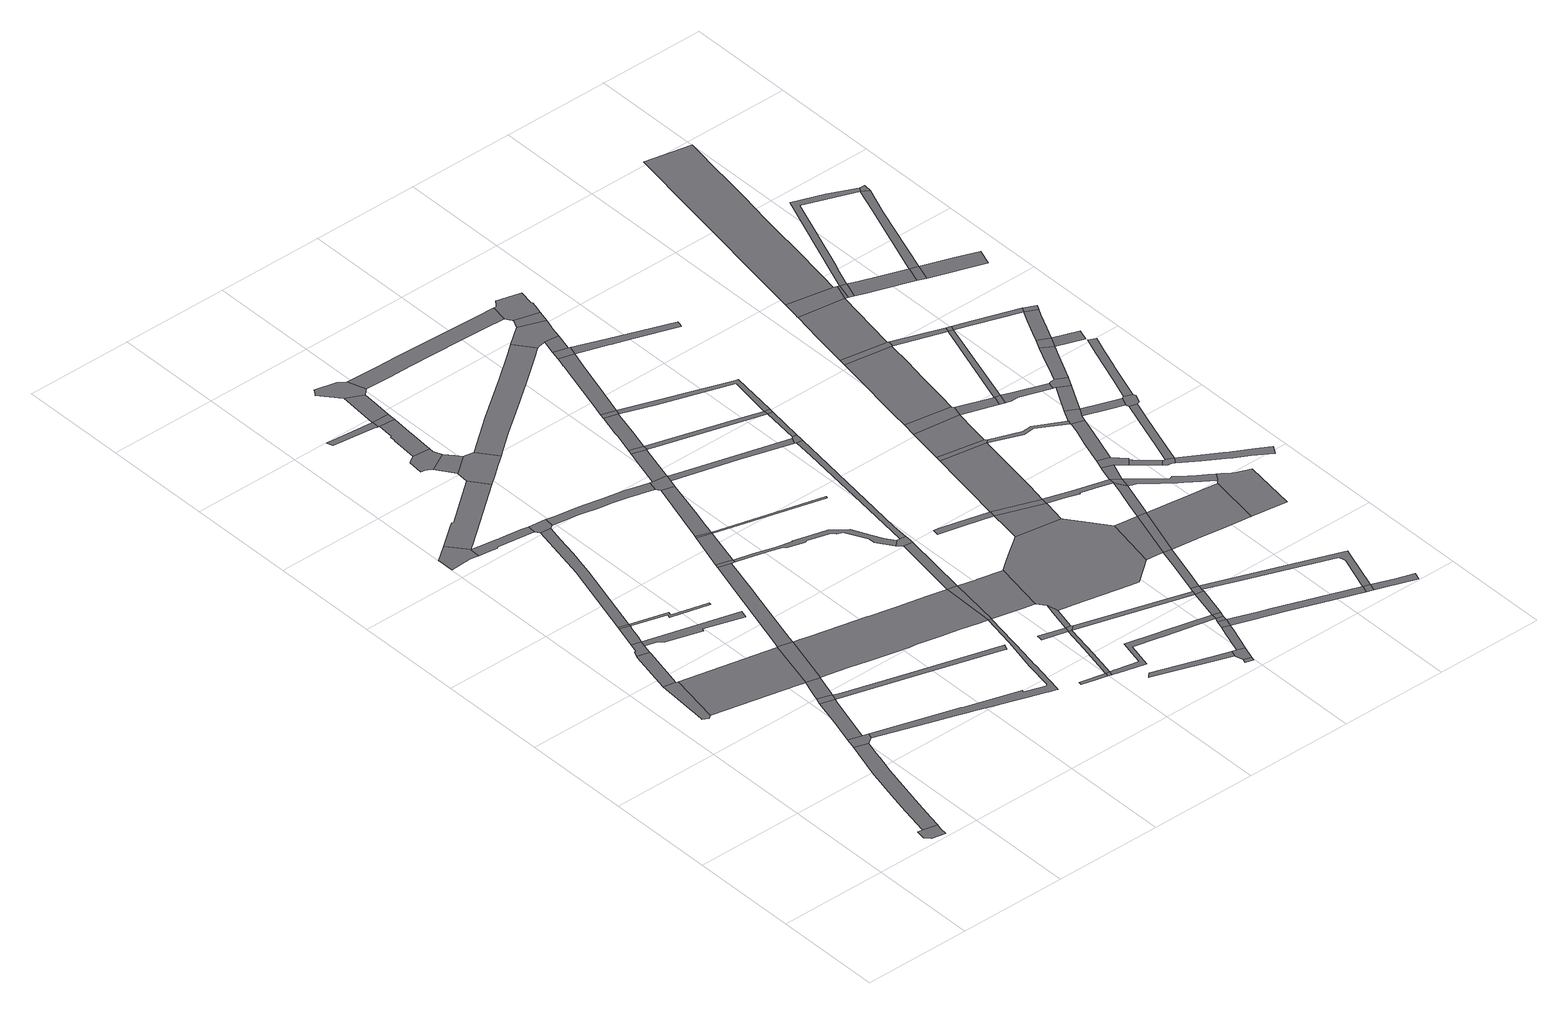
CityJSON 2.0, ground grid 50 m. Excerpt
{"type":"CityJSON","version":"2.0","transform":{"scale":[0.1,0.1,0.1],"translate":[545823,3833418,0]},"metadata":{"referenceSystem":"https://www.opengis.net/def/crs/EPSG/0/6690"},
"CityObjects":{
"road1":{"type":"Road","geometry":[{"type":"MultiSurface","lod":"1","boundaries":[[[0,1,2,3,4,5,6]]]}]},
"road2":{"type":"Road","attributes":{"RoadStructureAttribute.sectionType":"1"},"geometry":[{"type":"MultiSurface","lod":"1","boundaries":[[[7,8,9,10,11,12,13,14,15,6,5,16,17,18,19,20,21,22]]]}]},
"road3":{"type":"Road","geometry":[{"type":"MultiSurface","lod":"1","boundaries":[[[23,24,25,26,27,28,29,30]]]}]},
"road4":{"type":"Road","attributes":{"RoadStructureAttribute.sectionType":"1"},"geometry":[{"type":"MultiSurface","lod":"1","boundaries":[[[31,32,23,30,33,34]]]}]},
"road5":{"type":"Road","geometry":[{"type":"MultiSurface","lod":"1","boundaries":[[[35,36,7,22,37,38,39,40,41,42]]]}]},
"road6":{"type":"Road","geometry":[{"type":"MultiSurface","lod":"1","boundaries":[[[43,44,45,31,34,46,47]]]}]},
"road7":{"type":"Road","attributes":{"RoadStructureAttribute.sectionType":"1"},"geometry":[{"type":"MultiSurface","lod":"1","boundaries":[[[48,49,50,35,42,51,52]]]}]},
"road8":{"type":"Road","attributes":{"RoadStructureAttribute.sectionType":"1"},"geometry":[{"type":"MultiSurface","lod":"1","boundaries":[[[29,28,53,54,55,56]]]}]},
"road9":{"type":"Road","attributes":{"RoadStructureAttribute.sectionType":"1"},"geometry":[{"type":"MultiSurface","lod":"1","boundaries":[[[57,43,47,58,59,60,61]]]}]},
"road10":{"type":"Road","geometry":[{"type":"MultiSurface","lod":"1","boundaries":[[[62,57,61,63]]]}]},
"road11":{"type":"Road","geometry":[{"type":"MultiSurface","lod":"1","boundaries":[[[64,48,52,65]]]}]},
"road12":{"type":"Road","geometry":[{"type":"MultiSurface","lod":"1","boundaries":[[[66,67,68,69,70,71,72,73,74,75,76]]]}]},
"road13":{"type":"Road","attributes":{"RoadStructureAttribute.sectionType":"1"},"geometry":[{"type":"MultiSurface","lod":"1","boundaries":[[[55,77,78,64,65,79,80]]]}]},
"road14":{"type":"Road","attributes":{"RoadStructureAttribute.sectionType":"1"},"geometry":[{"type":"MultiSurface","lod":"1","boundaries":[[[81,82,83,84,85,86,47,46]]]}]},
"road15":{"type":"Road","attributes":{"RoadStructureAttribute.sectionType":"1"},"geometry":[{"type":"MultiSurface","lod":"1","boundaries":[[[87,88,89,90,91,92,63,61]]]}]},
"road16":{"type":"Road","geometry":[{"type":"MultiSurface","lod":"1","boundaries":[[[93,56,55,80,94,95]]]}]},
"road17":{"type":"Road","attributes":{"RoadStructureAttribute.sectionType":"1"},"geometry":[{"type":"MultiSurface","lod":"1","boundaries":[[[96,97,98,99,62,63,100,101,102,103,104,105,106,107]]]}]},
"road18":{"type":"Road","attributes":{"RoadStructureAttribute.sectionType":"1"},"geometry":[{"type":"MultiSurface","lod":"1","boundaries":[[[108,109,110,111,112,113,114,115,75,74,116,117,118,119,120,121,122,123,124]]]}]},
"road19":{"type":"Road","attributes":{"RoadStructureAttribute.sectionType":"1"},"geometry":[{"type":"MultiSurface","lod":"1","boundaries":[[[125,126,127,128,66,76,129,130,131,132,133]]]}]},
"road20":{"type":"Road","attributes":{"RoadStructureAttribute.sectionType":"1"},"geometry":[{"type":"MultiSurface","lod":"1","boundaries":[[[134,135,136,137,138,139,140,141,142,143,144,145,146,147,148,40,39,149,150,151,152,153,154,155,156,157,158,159,160,161,162,163,164,165,166,167,168,169,170]]]}]},
"road21":{"type":"Road","geometry":[{"type":"MultiSurface","lod":"1","boundaries":[[[171,124,123,96,107,172,173]]]}]},
"road22":{"type":"Road","attributes":{"RoadStructureAttribute.sectionType":"1"},"geometry":[{"type":"MultiSurface","lod":"1","boundaries":[[[174,175,176,177,178,179,180,65,52]]]}]},
"road23":{"type":"Road","attributes":{"RoadStructureAttribute.sectionType":"1"},"geometry":[{"type":"MultiSurface","lod":"1","boundaries":[[[181,182,183,93,95,184,185,186,187,188]]]}]},
"road24":{"type":"Road","geometry":[{"type":"MultiSurface","lod":"1","boundaries":[[[189,190,191,192,193,194,195,196]]]}]},
"road25":{"type":"Road","geometry":[{"type":"MultiSurface","lod":"1","boundaries":[[[197,198,199,200,201,202,203,204,205,206]]]}]},
"road26":{"type":"Road","attributes":{"RoadStructureAttribute.sectionType":"1"},"geometry":[{"type":"MultiSurface","lod":"1","boundaries":[[[207,208,209,210,211,212,213,214,215,216,217,218,219,220,221,95,94,222,223,224,225,226,227,228,229,230,134,231]]]}]},
"road27":{"type":"Road","attributes":{"RoadStructureAttribute.sectionType":"1"},"geometry":[{"type":"MultiSurface","lod":"1","boundaries":[[[232,204,203,233,234]]]}]},
"road28":{"type":"Road","geometry":[{"type":"MultiSurface","lod":"1","boundaries":[[[235,181,188,236,237]]]}]},
"road29":{"type":"Road","attributes":{"RoadStructureAttribute.sectionType":"1"},"geometry":[{"type":"MultiSurface","lod":"1","boundaries":[[[238,239,240,241,242,243,197,206,244,245,246]]]}]},
"road30":{"type":"Road","geometry":[{"type":"MultiSurface","lod":"1","boundaries":[[[247,234,233,125,133,248,249,250,251,252]]]}]},
"road31":{"type":"Road","attributes":{"RoadStructureAttribute.sectionType":"1"},"geometry":[{"type":"MultiSurface","lod":"1","boundaries":[[[253,235,237,254,255,256]]]}]},
"road32":{"type":"Road","geometry":[{"type":"MultiSurface","lod":"1","boundaries":[[[196,195,257,238,246,258]]]}]},
"road33":{"type":"Road","attributes":{"RoadStructureAttribute.sectionType":"1"},"geometry":[{"type":"MultiSurface","lod":"1","boundaries":[[[259,260,261,262,263,264,173,172,265,266,267,268,269,270,271,272,273,274]]]}]},
"road34":{"type":"Road","attributes":{"RoadStructureAttribute.sectionType":"1"},"geometry":[{"type":"MultiSurface","lod":"1","boundaries":[[[275,276,277,196,258,278,279]]]}]},
"road35":{"type":"Road","geometry":[{"type":"MultiSurface","lod":"1","boundaries":[[[280,253,256,281]]]}]},
"road36":{"type":"Road","geometry":[{"type":"MultiSurface","lod":"1","boundaries":[[[282,283,284,275,279,285,286,287]]]}]},
"road37":{"type":"Road","geometry":[{"type":"MultiSurface","lod":"1","boundaries":[[[288,289,290,291,292,293]]]}]},
"road38":{"type":"Road","attributes":{"RoadStructureAttribute.sectionType":"1"},"geometry":[{"type":"MultiSurface","lod":"1","boundaries":[[[294,295,280,281,296,297,298,299,300,301,302]]]}]},
"road39":{"type":"Road","geometry":[{"type":"MultiSurface","lod":"1","boundaries":[[[293,292,303,304]]]}]},
"road40":{"type":"Road","attributes":{"RoadStructureAttribute.sectionType":"1"},"geometry":[{"type":"MultiSurface","lod":"1","boundaries":[[[305,306,307,308,309,310,311,312,313,314,315,237,236,316,317,318,319,320,321,322,323,324,325,326,327,328,329]]]}]},
"road41":{"type":"Road","attributes":{"RoadStructureAttribute.sectionType":"1"},"geometry":[{"type":"MultiSurface","lod":"1","boundaries":[[[330,331,293,304,332,333]]]}]},
"road42":{"type":"Road","geometry":[{"type":"MultiSurface","lod":"1","boundaries":[[[274,273,294,302,334,335,336,337,338]]]}]},
"road43":{"type":"Road","geometry":[{"type":"MultiSurface","lod":"1","boundaries":[[[231,134,170,339]]]}]},
"road44":{"type":"Road","geometry":[{"type":"MultiSurface","lod":"1","boundaries":[[[340,341,342,343,330,344]]]}]},
"road45":{"type":"Road","attributes":{"RoadStructureAttribute.sectionType":"1"},"geometry":[{"type":"MultiSurface","lod":"1","boundaries":[[[345,346,281,256]]]}]},
"road46":{"type":"Road","geometry":[{"type":"MultiSurface","lod":"1","boundaries":[[[344,330,333,347,348]]]}]},
"road47":{"type":"Road","attributes":{"RoadStructureAttribute.sectionType":"1"},"geometry":[{"type":"MultiSurface","lod":"1","boundaries":[[[349,350,338,337,351,352,353]]]}]},
"road48":{"type":"Road","geometry":[{"type":"MultiSurface","lod":"1","boundaries":[[[354,355,356,339,170,357,358,359,360,361,362]]]}]},
"road49":{"type":"Road","attributes":{"RoadStructureAttribute.sectionType":"1"},"geometry":[{"type":"MultiSurface","lod":"1","boundaries":[[[363,364,344,348,365,366]]]}]},
"road50":{"type":"Road","attributes":{"RoadStructureAttribute.sectionType":"1"},"geometry":[{"type":"MultiSurface","lod":"1","boundaries":[[[367,231,339,368]]]}]},
"road51":{"type":"Road","attributes":{"RoadStructureAttribute.sectionType":"1"},"geometry":[{"type":"MultiSurface","lod":"1","boundaries":[[[369,370,371,372,373,374,375]]]}]},
"road52":{"type":"Road","attributes":{"RoadStructureAttribute.sectionType":"1"},"geometry":[{"type":"MultiSurface","lod":"1","boundaries":[[[376,377,378,379,252,251,380,381,382,383,384,385,386,387,388,389]]]}]},
"road53":{"type":"Road","geometry":[{"type":"MultiSurface","lod":"1","boundaries":[[[390,349,353,391,392]]]}]},
"road54":{"type":"Road","attributes":{"RoadStructureAttribute.sectionType":"1"},"geometry":[{"type":"MultiSurface","lod":"1","boundaries":[[[393,394,395,396,397,398,399,400,401,304,303,402,403,404,405,406,407,408,409,410]]]}]},
"road55":{"type":"Road","geometry":[{"type":"MultiSurface","lod":"1","boundaries":[[[329,328,367,368,411,412,413]]]}]},
"road56":{"type":"Road","attributes":{"RoadStructureAttribute.sectionType":"1"},"geometry":[{"type":"MultiSurface","lod":"1","boundaries":[[[414,415,416,390,392,417,418,419]]]}]},
"road57":{"type":"Road","attributes":{"RoadStructureAttribute.sectionType":"1"},"geometry":[{"type":"MultiSurface","lod":"1","boundaries":[[[420,421,422,423,424,286,285,425,426,427,428,429,430,431]]]}]},
"road58":{"type":"Road","geometry":[{"type":"MultiSurface","lod":"1","boundaries":[[[432,414,419,433,434]]]}]},
"road59":{"type":"Road","attributes":{"RoadStructureAttribute.sectionType":"1"},"geometry":[{"type":"MultiSurface","lod":"1","boundaries":[[[435,436,437,438]]]}]},
"road60":{"type":"Road","attributes":{"RoadStructureAttribute.sectionType":"1"},"geometry":[{"type":"MultiSurface","lod":"1","boundaries":[[[335,334,439,440,441]]]}]},
"road61":{"type":"Road","geometry":[{"type":"MultiSurface","lod":"1","boundaries":[[[375,374,442,443,435,438,444,445]]]}]},
"road62":{"type":"Road","attributes":{"RoadStructureAttribute.sectionType":"1"},"geometry":[{"type":"MultiSurface","lod":"1","boundaries":[[[347,333,446,447,448]]]}]},
"road63":{"type":"Road","attributes":{"RoadStructureAttribute.sectionType":"1"},"geometry":[{"type":"MultiSurface","lod":"1","boundaries":[[[449,450,451,445,444,452,453]]]}]},
"road64":{"type":"Road","attributes":{"RoadStructureAttribute.sectionType":"1"},"geometry":[{"type":"MultiSurface","lod":"1","boundaries":[[[454,455,456,413,412,457,458,459]]]}]},
"road65":{"type":"Road","attributes":{"RoadStructureAttribute.sectionType":"1"},"geometry":[{"type":"MultiSurface","lod":"1","boundaries":[[[460,392,391,461,462]]]}]},
"road66":{"type":"Road","attributes":{"RoadStructureAttribute.sectionType":"1"},"geometry":[{"type":"MultiSurface","lod":"1","boundaries":[[[463,464,465,466,467,468,469,432,434,470,471,472]]]}]},
"road67":{"type":"Road","geometry":[{"type":"MultiSurface","lod":"1","boundaries":[[[473,449,453,474]]]}]},
"road68":{"type":"Road","attributes":{"RoadStructureAttribute.sectionType":"1"},"geometry":[{"type":"MultiSurface","lod":"1","boundaries":[[[475,476,477,478,479,480,481,482,483,484]]]}]},
"road69":{"type":"Road","geometry":[{"type":"MultiSurface","lod":"1","boundaries":[[[485,486,487,488,489,362,361,490,363,366,491,492,493,494,495,496,497,498,499,500,501,502]]]}]},
"road70":{"type":"Road","attributes":{"RoadStructureAttribute.sectionType":"1"},"geometry":[{"type":"MultiSurface","lod":"1","boundaries":[[[409,473,474,503]]]}]},
"road71":{"type":"Road","geometry":[{"type":"MultiSurface","lod":"1","boundaries":[[[410,409,503,504]]]}]},
"road72":{"type":"Road","attributes":{"RoadStructureAttribute.sectionType":"1"},"geometry":[{"type":"MultiSurface","lod":"1","boundaries":[[[505,506,434,433,507,508,462,509]]]}]},
"road73":{"type":"Road","attributes":{"RoadStructureAttribute.sectionType":"1"},"geometry":[{"type":"MultiSurface","lod":"1","boundaries":[[[447,510,410,504,511,512]]]}]},
"road74":{"type":"Road","geometry":[{"type":"MultiSurface","lod":"1","boundaries":[[[513,463,472,514,515]]]}]},
"road75":{"type":"Road","geometry":[{"type":"MultiSurface","lod":"1","boundaries":[[[516,441,440,454,459,517,518]]]}]},
"road76":{"type":"Road","attributes":{"RoadStructureAttribute.sectionType":"1"},"geometry":[{"type":"MultiSurface","lod":"1","boundaries":[[[519,513,515,520]]]}]},
"road77":{"type":"Road","geometry":[{"type":"MultiSurface","lod":"1","boundaries":[[[521,376,389,522,523,519,520,524,525,526]]]}]},
"road78":{"type":"Road","geometry":[{"type":"MultiSurface","lod":"1","boundaries":[[[527,528,448,447,512,529,530]]]}]},
"road79":{"type":"Road","attributes":{"RoadStructureAttribute.sectionType":"1"},"geometry":[{"type":"MultiSurface","lod":"1","boundaries":[[[461,516,518,531]]]}]},
"road80":{"type":"Road","attributes":{"RoadStructureAttribute.sectionType":"1"},"geometry":[{"type":"MultiSurface","lod":"1","boundaries":[[[483,532,533,485,502,534,535]]]}]},
"road81":{"type":"Road","attributes":{"RoadStructureAttribute.sectionType":"1"},"geometry":[{"type":"MultiSurface","lod":"1","boundaries":[[[536,521,526,537]]]}]},
"road82":{"type":"Road","geometry":[{"type":"MultiSurface","lod":"1","boundaries":[[[462,461,531,509]]]}]},
"road83":{"type":"Road","geometry":[{"type":"MultiSurface","lod":"1","boundaries":[[[484,483,535,538]]]}]},
"road84":{"type":"Road","attributes":{"RoadStructureAttribute.sectionType":"1"},"geometry":[{"type":"MultiSurface","lod":"1","boundaries":[[[539,540,527,530,541,542,543,544]]]}]},
"road85":{"type":"Road","geometry":[{"type":"MultiSurface","lod":"1","boundaries":[[[545,546,547,431,430,548,536,537,549,550,551,552]]]}]},
"road86":{"type":"Road","attributes":{"RoadStructureAttribute.sectionType":"1"},"geometry":[{"type":"MultiSurface","lod":"1","boundaries":[[[553,554,555,474,453,556,557,558,559,560]]]}]},
"road87":{"type":"Road","attributes":{"RoadStructureAttribute.sectionType":"1"},"geometry":[{"type":"MultiSurface","lod":"1","boundaries":[[[561,562,498,497,563,539,564]]]}]},
"road88":{"type":"Road","attributes":{"RoadStructureAttribute.sectionType":"1"},"geometry":[{"type":"MultiSurface","lod":"1","boundaries":[[[565,566,567,568,569,570,484,538,571,572,573,574,575,576]]]}]},
"road89":{"type":"Road","attributes":{"RoadStructureAttribute.sectionType":"1"},"geometry":[{"type":"MultiSurface","lod":"1","boundaries":[[[577,578,579,580,581,582,583,584,585,586,514,472]]]}]},
"road90":{"type":"Road","geometry":[{"type":"MultiSurface","lod":"1","boundaries":[[[564,539,544,587]]]}]},
"road91":{"type":"Road","attributes":{"RoadStructureAttribute.sectionType":"1"},"geometry":[{"type":"MultiSurface","lod":"1","boundaries":[[[588,589,590,530,529,591,592,593,560,594]]]}]},
"road92":{"type":"Road","geometry":[{"type":"MultiSurface","lod":"1","boundaries":[[[595,565,576,596,597,598]]]}]},
"road93":{"type":"Road","attributes":{"RoadStructureAttribute.sectionType":"1"},"geometry":[{"type":"MultiSurface","lod":"1","boundaries":[[[599,600,601,602,538,535,603,604,605,606,607,608,609]]]}]},
"road94":{"type":"Road","attributes":{"RoadStructureAttribute.sectionType":"1"},"geometry":[{"type":"MultiSurface","lod":"1","boundaries":[[[610,595,598,611,612,613,614,615]]]}]},
"road95":{"type":"Road","attributes":{"RoadStructureAttribute.sectionType":"1"},"geometry":[{"type":"MultiSurface","lod":"1","boundaries":[[[608,616,617,618,564,587,619,620,621,622]]]}]},
"road96":{"type":"Road","geometry":[{"type":"MultiSurface","lod":"1","boundaries":[[[560,559,623,594]]]}]},
"road97":{"type":"Road","geometry":[{"type":"MultiSurface","lod":"1","boundaries":[[[624,610,615,625,626]]]}]},
"road98":{"type":"Road","attributes":{"RoadStructureAttribute.sectionType":"1"},"geometry":[{"type":"MultiSurface","lod":"1","boundaries":[[[627,628,629,630,631,632,587,544,633,634,635,636,637,638]]]}]},
"road99":{"type":"Road","geometry":[{"type":"MultiSurface","lod":"1","boundaries":[[[609,608,622,639]]]}]},
"road100":{"type":"Road","attributes":{"RoadStructureAttribute.sectionType":"1"},"geometry":[{"type":"MultiSurface","lod":"1","boundaries":[[[640,641,594,623,642,643,644]]]}]},
"road101":{"type":"Road","attributes":{"RoadStructureAttribute.sectionType":"1"},"geometry":[{"type":"MultiSurface","lod":"1","boundaries":[[[645,646,647,609,639,648]]]}]},
"road102":{"type":"Road","attributes":{"RoadStructureAttribute.sectionType":"1"},"geometry":[{"type":"MultiSurface","lod":"1","boundaries":[[[649,650,651,652,624,626,653,654,655,656,657,658]]]}]},
"road103":{"type":"Road","attributes":{"RoadStructureAttribute.sectionType":"1"},"geometry":[{"type":"MultiSurface","lod":"1","boundaries":[[[659,660,661,596,576,662,663,664,665]]]}]},
"road104":{"type":"Road","geometry":[{"type":"MultiSurface","lod":"1","boundaries":[[[666,645,648,667,668,669,670,671,672,673]]]}]},
"road105":{"type":"Road","attributes":{"RoadStructureAttribute.sectionType":"1"},"geometry":[{"type":"MultiSurface","lod":"1","boundaries":[[[625,615,674,675]]]}]},
"road106":{"type":"Road","attributes":{"RoadStructureAttribute.sectionType":"1"},"geometry":[{"type":"MultiSurface","lod":"1","boundaries":[[[676,677,678,679,680,681,682,683,684,685,639,622,686,687,688,689,690,691,692,693,694,695,696,697,698,699]]]}]},
"road107":{"type":"Road","attributes":{"RoadStructureAttribute.sectionType":"1"},"geometry":[{"type":"MultiSurface","lod":"1","boundaries":[[[700,701,669,668,702,703,704,705]]]}]},
"road108":{"type":"Road","attributes":{"RoadStructureAttribute.sectionType":"1"},"geometry":[{"type":"MultiSurface","lod":"1","boundaries":[[[706,707,708,666,673,709,710,711]]]}]},
"road109":{"type":"Road","geometry":[{"type":"MultiSurface","lod":"1","boundaries":[[[712,713,649,658,714,715,716]]]}]},
"road110":{"type":"Road","geometry":[{"type":"MultiSurface","lod":"1","boundaries":[[[717,675,674,718,719]]]}]},
"road111":{"type":"Road","geometry":[{"type":"MultiSurface","lod":"1","boundaries":[[[720,705,704,721,722,723,724,725]]]}]},
"road112":{"type":"Road","geometry":[{"type":"MultiSurface","lod":"1","boundaries":[[[726,727,728,699,698,638,637,729,730,731,732,733]]]}]},
"road113":{"type":"Road","attributes":{"RoadStructureAttribute.sectionType":"1"},"geometry":[{"type":"MultiSurface","lod":"1","boundaries":[[[734,735,712,716,736,737,738,739]]]}]},
"road114":{"type":"Road","geometry":[{"type":"MultiSurface","lod":"1","boundaries":[[[740,741,742,665,664,706,711,743,744]]]}]},
"road115":{"type":"Road","attributes":{"RoadStructureAttribute.sectionType":"1"},"geometry":[{"type":"MultiSurface","lod":"1","boundaries":[[[745,746,719,718,747,748,749,750,751,752]]]}]},
"road116":{"type":"Road","attributes":{"RoadStructureAttribute.sectionType":"1"},"geometry":[{"type":"MultiSurface","lod":"1","boundaries":[[[753,754,717,719,755]]]}]},
"road117":{"type":"Road","attributes":{"RoadStructureAttribute.sectionType":"1"},"geometry":[{"type":"MultiSurface","lod":"1","boundaries":[[[756,757,758,725,724,759,760,761,762]]]}]},
"road118":{"type":"Road","attributes":{"RoadStructureAttribute.sectionType":"1"},"geometry":[{"type":"MultiSurface","lod":"1","boundaries":[[[763,764,765,740,744,766,767]]]}]},
"road119":{"type":"Road","geometry":[{"type":"MultiSurface","lod":"1","boundaries":[[[768,769,770,734,739,771,772]]]}]},
"road120":{"type":"Road","attributes":{"RoadStructureAttribute.sectionType":"1"},"geometry":[{"type":"MultiSurface","lod":"1","boundaries":[[[773,774,775,776,777,724,723,778,779,780,781,782,783,784,785,786]]]}]},
"road121":{"type":"Road","attributes":{"RoadStructureAttribute.sectionType":"1"},"geometry":[{"type":"MultiSurface","lod":"1","boundaries":[[[787,744,743,788,789,790]]]}]},
"road122":{"type":"Road","attributes":{"RoadStructureAttribute.sectionType":"1"},"geometry":[{"type":"MultiSurface","lod":"1","boundaries":[[[715,714,753,791]]]}]},
"road123":{"type":"Road","geometry":[{"type":"MultiSurface","lod":"1","boundaries":[[[792,793,794,752,751,763,767,795]]]}]},
"road124":{"type":"Road","attributes":{"RoadStructureAttribute.sectionType":"1"},"geometry":[{"type":"MultiSurface","lod":"1","boundaries":[[[771,739,796,797]]]}]},
"road125":{"type":"Road","geometry":[{"type":"MultiSurface","lod":"1","boundaries":[[[798,790,789,756,762,799,800,801]]]}]},
"road126":{"type":"Road","geometry":[{"type":"MultiSurface","lod":"1","boundaries":[[[797,796,802,803]]]}]},
"road127":{"type":"Road","geometry":[{"type":"MultiSurface","lod":"1","boundaries":[[[791,753,755,804]]]}]},
"road128":{"type":"Road","attributes":{"RoadStructureAttribute.sectionType":"1"},"geometry":[{"type":"MultiSurface","lod":"1","boundaries":[[[805,806,807,792,795,808,809,810]]]}]},
"road129":{"type":"Road","attributes":{"RoadStructureAttribute.sectionType":"1"},"geometry":[{"type":"MultiSurface","lod":"1","boundaries":[[[811,812,813,814,815,803,802,816,817,818,819]]]}]},
"road130":{"type":"Road","geometry":[{"type":"MultiSurface","lod":"1","boundaries":[[[820,805,810,821]]]}]},
"road131":{"type":"Road","attributes":{"RoadStructureAttribute.sectionType":"1"},"geometry":[{"type":"MultiSurface","lod":"1","boundaries":[[[822,823,824,825,826,827,828,829,830,768,772,831,832,833,834,835,836,837,838,839,840,841]]]}]},
"road132":{"type":"Road","attributes":{"RoadStructureAttribute.sectionType":"1"},"geometry":[{"type":"MultiSurface","lod":"1","boundaries":[[[842,843,844,798,801,845,846,847,848,849]]]}]},
"road133":{"type":"Road","attributes":{"RoadStructureAttribute.sectionType":"1"},"geometry":[{"type":"MultiSurface","lod":"1","boundaries":[[[850,804,755,851,852]]]}]},
"road134":{"type":"Road","attributes":{"RoadStructureAttribute.sectionType":"1"},"geometry":[{"type":"MultiSurface","lod":"1","boundaries":[[[821,810,853,854]]]}]},
"road135":{"type":"Road","attributes":{"RoadStructureAttribute.sectionType":"1"},"geometry":[{"type":"MultiSurface","lod":"1","boundaries":[[[851,855,856,857,820,821,858,859,860]]]}]},
"road136":{"type":"Road","geometry":[{"type":"MultiSurface","lod":"1","boundaries":[[[819,818,861,862]]]}]},
"road137":{"type":"Road","geometry":[{"type":"MultiSurface","lod":"1","boundaries":[[[852,851,860,863,864]]]}]},
"road138":{"type":"Road","attributes":{"RoadStructureAttribute.sectionType":"1"},"geometry":[{"type":"MultiSurface","lod":"1","boundaries":[[[865,866,867,868,869,870,797,803,871,872,873,874,875,876]]]}]},
"road139":{"type":"Road","attributes":{"RoadStructureAttribute.sectionType":"1"},"geometry":[{"type":"MultiSurface","lod":"1","boundaries":[[[877,862,861,878,879]]]}]},
"road140":{"type":"Road","attributes":{"RoadStructureAttribute.sectionType":"1"},"geometry":[{"type":"MultiSurface","lod":"1","boundaries":[[[875,880,819,862,881,882]]]}]},
"road141":{"type":"Road","geometry":[{"type":"MultiSurface","lod":"1","boundaries":[[[876,875,882,883]]]}]}
},
"vertices":[
[280,98,0],[272,53,0],[293,30,0],[354,17,0],[361,52,0],[367,78,0],[302,94,0],
[445,667,0],[433,628,0],[410,550,0],[391,488,0],[383,455,0],[368,389,0],[357,340,0],[344,287,0],[330,228,0],[378,133,0],[401,229,0],[455,464,0],[467,506,0],[480,553,0],[487,582,0],[506,648,0],
[137,1454,0],[115,1203,0],[113,1198,0],[140,1184,0],[146,1188,0],[155,1194,0],[203,1439,0],[191,1442,0],
[186,1669,0],[185,1663,0],[239,1642,0],[242,1655,0],
[460,720,0],[449,682,0],[516,655,0],[526,661,0],[538,669,0],[546,695,0],[525,701,0],[520,702,0],
[219,1739,0],[206,1693,0],[199,1694,0],[252,1698,0],[262,1727,0],
[529,966,0],[495,842,0],[478,784,0],[587,930,0],[593,948,0],
[545,1110,0],[568,1105,0],[576,1104,0],[640,1345,0],
[250,1844,0],[272,1758,0],[287,1810,0],[291,1821,0],[294,1831,0],
[253,1856,0],[298,1843,0],
[539,996,0],[602,975,0],
[77,2697,0],[5,2644,0],[4,2563,0],[77,2567,0],[80,2567,0],[82,2567,0],[96,2568,0],[103,2567,0],[141,2561,0],[144,2611,0],[147,2613,0],
[561,1061,0],[543,1009,0],[604,981,0],[638,1087,0],
[310,1684,0],[332,1663,0],[492,1618,0],[496,1629,0],[676,1574,0],[686,1611,0],
[453,1788,0],[448,1770,0],[623,1724,0],[626,1736,0],[463,1779,0],[467,1797,0],
[642,1349,0],[640,1091,0],[708,1331,0],
[422,2510,0],[361,2228,0],[361,2227,0],[358,2215,0],[402,2202,0],[411,2242,0],[419,2272,0],[421,2284,0],[421,2285,0],[431,2330,0],[453,2427,0],[471,2506,0],
[379,2576,0],[310,2586,0],[278,2591,0],[267,2592,0],[265,2593,0],[202,2602,0],[177,2606,0],[148,2610,0],[175,2556,0],[209,2551,0],[216,2550,0],[217,2550,0],[221,2550,0],[229,2549,0],[235,2554,0],[406,2530,0],[412,2571,0],
[421,2950,0],[206,2784,0],[200,2789,0],[171,2768,0],[149,2615,0],[161,2624,0],[165,2627,0],[237,2682,0],[482,2870,0],
[1379,929,0],[1347,767,0],[1341,743,0],[1307,598,0],[1306,595,0],[1283,468,0],[1274,463,0],[1243,473,0],[1188,491,0],[1180,493,0],[1183,503,0],[937,577,0],[931,579,0],[888,592,0],[771,628,0],[771,591,0],[875,556,0],[925,539,0],[961,527,0],[1035,502,0],[1114,476,0],[1176,454,0],[1200,446,0],[1237,433,0],[1256,427,0],[1265,424,0],[1293,415,0],[1294,415,0],[1294,416,0],[1296,426,0],[1329,591,0],[1329,593,0],[1337,632,0],[1357,739,0],[1362,764,0],[1393,926,0],[1395,926,0],
[477,2562,0],[488,2516,0],[493,2560,0],
[956,844,0],[1308,742,0],[1312,740,0],[1322,766,0],[1316,767,0],[926,879,0],[625,966,0],
[801,1885,0],[760,1749,0],[646,1357,0],[716,1361,0],[762,1527,0],[787,1615,0],[811,1699,0],[858,1868,0],
[173,3495,0],[168,3496,0],[172,3482,0],[176,3469,0],[378,3443,0],[383,3440,0],[387,3440,0],[390,3475,0],
[367,3207,0],[340,3191,0],[331,3185,0],[323,3112,0],[342,3110,0],[365,3098,0],[372,3094,0],[461,3143,0],[446,3182,0],[447,3200,0],
[1334,1194,0],[1308,1198,0],[1226,1216,0],[1225,1216,0],[1171,1228,0],[1132,1237,0],[1041,1257,0],[1038,1258,0],[922,1283,0],[783,1315,0],[768,1318,0],[764,1319,0],[754,1321,0],[739,1325,0],[713,1330,0],[767,1063,0],[855,1043,0],[921,1028,0],[974,1016,0],[1031,1004,0],[1063,998,0],[1169,975,0],[1255,956,0],[1344,937,0],[1387,1183,0],
[493,3104,0],[427,3011,0],[515,3077,0],
[806,1901,0],[875,1864,0],[876,1880,0],
[394,3439,0],[388,3360,0],[381,3358,0],[379,3335,0],[378,3330,0],[367,3208,0],[458,3323,0],[459,3336,0],[467,3433,0],
[556,3069,0],[525,2902,0],[584,2947,0],[597,2957,0],[629,2982,0],[563,3068,0],
[861,2080,0],[925,2055,0],[925,2057,0],[926,2060,0],
[391,3440,0],[471,3474,0],
[900,2480,0],[849,2494,0],[752,2512,0],[668,2529,0],[602,2542,0],[534,2553,0],[581,2502,0],[591,2500,0],[609,2497,0],[641,2490,0],[689,2479,0],[725,2472,0],[753,2467,0],[832,2451,0],[944,2421,0],[956,2466,0],
[406,3665,0],[390,3481,0],[390,3477,0],[477,3547,0],[483,3626,0],
[864,2090,0],[929,2070,0],
[353,3782,0],[340,3763,0],[333,3753,0],[511,3652,0],[485,3737,0],[454,3760,0],
[1386,394,0],[1384,386,0],[1382,378,0],[1439,365,0],[1497,349,0],[1502,368,0],
[958,2400,0],[867,2100,0],[930,2072,0],[931,2076,0],[933,2083,0],[945,2128,0],[967,2205,0],[972,2224,0],[1015,2384,0],
[1515,345,0],[1520,365,0],
[1413,1590,0],[1388,1643,0],[1352,1720,0],[1329,1738,0],[1285,1775,0],[1217,1794,0],[1133,1818,0],[1131,1812,0],[1056,1831,0],[966,1856,0],[879,1879,0],[922,1852,0],[1033,1822,0],[1078,1810,0],[1092,1797,0],[1165,1777,0],[1179,1780,0],[1249,1760,0],[1280,1751,0],[1293,1734,0],[1319,1724,0],[1368,1625,0],[1369,1596,0],[1418,1525,0],[1444,1548,0],
[1568,666,0],[1542,545,0],[1550,495,0],[1583,661,0],
[1025,2419,0],[1034,2450,0],[1035,2453,0],[1035,2454,0],[968,2462,0],
[1431,1172,0],
[1459,722,0],[1457,722,0],[1455,708,0],[1453,694,0],[1575,688,0],
[1418,1932,0],[1420,1942,0],
[1605,681,0],[1600,686,0],
[1022,2651,0],[1006,2597,0],[1083,2625,0],[1083,2627,0],[1085,2633,0],
[1516,1152,0],[1513,1153,0],[1438,1171,0],[1406,923,0],[1445,915,0],[1472,909,0],[1531,895,0],[1587,884,0],[1632,1126,0],
[1616,845,0],[1603,797,0],[1625,791,0],[1626,794,0],
[1440,1502,0],[1482,1495,0],
[1875,174,0],[1632,256,0],[1616,240,0],[1612,236,0],[1618,234,0],[1958,117,0],[1967,145,0],
[1127,3490,0],[1076,3451,0],[945,3353,0],[745,3207,0],[657,3003,0],[747,3072,0],[855,3151,0],[877,3167,0],[973,3238,0],[1002,3260,0],[1081,3319,0],[1158,3377,0],[1179,3393,0],[1192,3402,0],
[1028,2675,0],[1089,2633,0],[1091,2657,0],
[1957,396,0],[1844,422,0],[1834,424,0],[1681,459,0],[1667,398,0],[1652,338,0],[1558,358,0],[1541,361,0],[1536,362,0],[1531,341,0],[1535,339,0],[1663,305,0],[1692,425,0],[1801,401,0],[1836,393,0],[1931,372,0],[2058,344,0],[2064,371,0],
[1485,1514,0],[1487,1543,0],[1461,1545,0],
[1090,2893,0],[1061,2792,0],[1057,2773,0],[1120,2758,0],[1149,2868,0],[1152,2876,0],
[1144,3711,0],[974,3719,0],[740,3726,0],[636,3729,0],[611,3730,0],[634,3649,0],[741,3648,0],[861,3643,0],[996,3639,0],[1116,3633,0],[1216,3629,0],[1230,3708,0],
[1097,2918,0],[1154,2876,0],[1160,2900,0],
[1967,76,0],[1961,57,0],[1996,47,0],[2002,65,0],
[1319,2345,0],[1549,2280,0],[1564,2308,0],
[1960,111,0],[1967,80,0],[2023,127,0],[1989,139,0],
[1741,617,0],[2100,512,0],[2105,533,0],
[2039,286,0],[2025,245,0],[1990,140,0],[2064,246,0],[2073,274,0],
[1559,2275,0],[1548,2175,0],[1492,1769,0],[1493,1622,0],[1569,2154,0],[1586,2271,0],
[1519,2532,0],[1595,2488,0],[1595,2510,0],
[1205,3297,0],[1196,3266,0],[1192,3251,0],[1192,3249,0],[1143,3079,0],[1124,3013,0],[1118,2991,0],[1209,3063,0],[1250,3198,0],[1275,3278,0],
[2051,323,0],[2085,312,0],
[1698,1475,0],[1624,1493,0],[1596,1500,0],[1593,1485,0],[1590,1470,0],[1695,1445,0],[1774,1426,0],[1835,1411,0],[1836,1411,0],[1840,1441,0],
[1809,1256,0],[1784,1238,0],[1732,1200,0],[1683,1165,0],[1634,1128,0],[1588,882,0],[1658,787,0],[1695,779,0],[1822,751,0],[1943,726,0],[1986,718,0],[2057,773,0],[2100,807,0],[2148,1052,0],[2089,1132,0],[2025,1219,0],[2024,1221,0],[2022,1223,0],
[2091,335,0],
[2099,361,0],
[1653,2732,0],[1641,2734,0],[1302,2822,0],[1628,2716,0],[1620,2507,0],
[2085,453,0],[2107,390,0],[2138,507,0],
[1218,3342,0],[1291,3321,0],[1281,3324,0],
[1572,2315,0],[1589,2286,0],[1592,2312,0],
[1238,3413,0],[1303,3405,0],
[1215,3555,0],[1206,3406,0],[1230,3411,0],[1318,3459,0],[1320,3465,0],[1334,3512,0],
[2111,554,0],[2108,543,0],[2140,519,0],[2146,544,0],
[1617,2485,0],
[1822,1332,0],[1810,1258,0],[2042,1331,0],[2043,1336,0],
[1236,3598,0],[1349,3567,0],
[2048,1366,0],
[2181,796,0],[2158,714,0],[2172,629,0],[2196,710,0],[2219,788,0],[2219,790,0],
[1266,3737,0],[1250,3718,0],[1241,3708,0],[1234,3601,0],[1356,3592,0],[1367,3632,0],[1361,3634,0],[1376,3707,0],
[2448,181,0],[2266,248,0],[2212,266,0],[2153,246,0],[2302,194,0],[2484,128,0],[2616,81,0],[2628,115,0],
[2183,1047,0],[2176,1048,0],[2153,800,0],[2256,1037,0],
[1907,1816,0],[1884,1686,0],[1881,1669,0],[1880,1664,0],[1867,1587,0],[1841,1446,0],[2065,1462,0],[2083,1560,0],[2099,1657,0],[2119,1769,0],[2120,1775,0],[2120,1779,0],
[1421,3230,0],[1424,3229,0],[1508,3202,0],[1707,3134,0],[1708,3134,0],[1712,3149,0],[1716,3164,0],[1525,3232,0],[1492,3247,0],[1434,3268,0],
[2299,1031,0],
[2725,300,0],[2734,325,0],[2724,328,0],[2270,470,0],[2681,314,0],[2689,284,0],[2659,104,0],
[1911,1840,0],[2134,1793,0],[2128,1799,0],[2126,1802,0],
[2261,1305,0],[2191,1324,0],[2132,1341,0],[2050,1366,0],[2125,1312,0],[2183,1294,0],[2185,1300,0],[2247,1282,0],[2326,1259,0],[2328,1258,0],[2330,1285,0],
[1941,2012,0],[2128,1813,0],[2142,1898,0],[2156,1973,0],[2157,1980,0],[2158,1985,0],
[2307,1194,0],[2281,1112,0],[2258,1040,0],[2301,1038,0],[2316,1085,0],[2350,1189,0],[2355,1207,0],
[2647,70,0],
[1952,2079,0],[2174,2036,0],[2167,2044,0],
[2633,986,0],[2538,999,0],[2441,1012,0],[2423,1014,0],[2366,1022,0],[2318,1028,0],[2326,777,0],[2333,776,0],[2342,774,0],[2476,756,0],[2593,740,0],[2635,986,0],
[2368,1256,0],
[2763,66,0],[2669,101,0],[2686,56,0],[2826,6,0],[2838,40,0],
[2354,1362,0],[2349,1347,0],[2332,1292,0],[2404,1345,0],
[2029,2524,0],[2008,2398,0],[1973,2202,0],[1965,2158,0],[2182,2121,0],[2186,2143,0],[2204,2257,0],[2226,2373,0],[2245,2486,0],[2245,2488,0],
[2320,1745,0],[2300,1742,0],[2275,1740,0],[2269,1722,0],[2322,1728,0],[2448,1654,0],[2455,1673,0],
[2369,1408,0],[2408,1341,0],[2448,1306,0],[2469,1329,0],[2471,1332,0],[2476,1337,0],[2472,1341,0],[2425,1389,0],
[2320,1933,0],[2335,1978,0],
[2642,1053,0],[2606,1078,0],[2584,1093,0],[2577,1097,0],[2539,1128,0],[2527,1138,0],[2520,1135,0],[2513,1132,0],[2435,1198,0],[2385,1241,0],[2373,1201,0],[2376,1200,0],[2397,1194,0],[2407,1185,0],[2464,1136,0],[2476,1126,0],[2481,1123,0],[2488,1117,0],[2518,1093,0],[2520,1092,0],[2537,1080,0],[2595,1037,0],[2647,1000,0],[2669,1035,0],
[2479,1320,0],[2472,1327,0],[2458,1297,0],[2489,1269,0],[2547,1218,0],[2567,1240,0],
[2450,1652,0],[2433,1597,0],[2403,1511,0],[2458,1491,0],[2490,1587,0],[2505,1634,0],
[2035,2557,0],[2033,2546,0],[2250,2489,0],[2255,2519,0],[2250,2521,0],
[2335,1979,0],[2344,1925,0],[2360,1973,0],
[2578,1235,0],[2565,1203,0],[2585,1200,0],[2594,1194,0],[2612,1222,0],[2579,1237,0],
[2724,996,0],[2720,998,0],[2685,1024,0],[2720,722,0],[2738,720,0],[2739,720,0],[2762,716,0],[2796,965,0],
[2090,2870,0],[2064,2727,0],[2250,2523,0],[2272,2641,0],[2289,2738,0],[2308,2842,0],
[2485,1732,0],[2458,1682,0],[2455,1678,0],[2515,1663,0],[2539,1702,0],
[2409,1955,0],[2367,1971,0],[2371,1917,0],[2397,1917,0],[2401,1917,0],[2404,1917,0],[2544,1869,0],[2555,1902,0],
[2475,2414,0],[2405,2198,0],[2498,2409,0],
[2696,1586,0],[2665,1493,0],[2609,1326,0],[2662,1373,0],[2697,1479,0],[2728,1575,0],[2729,1575,0],
[2559,1864,0],[2555,1858,0],[2526,1806,0],[2568,1756,0],[2612,1834,0],
[2106,2963,0],[2093,2887,0],[2091,2877,0],[2336,2918,0],[2320,2924,0],
[2893,1054,0],[2880,1061,0],[2814,1098,0],[2790,1112,0],[2781,1117,0],[2680,1136,0],[2780,1071,0],[2786,1067,0],[2814,1053,0],[2851,1033,0],[2871,1019,0],[2927,981,0],[2929,980,0],[2954,1019,0],
[2628,1669,0],[2621,1625,0],[2691,1599,0],[2708,1640,0],
[2484,2438,0],
[2587,1909,0],[2571,1906,0],[2570,1906,0],[2637,1883,0],
[2322,2837,0],[2346,2914,0],
[2721,1645,0],[2743,1579,0],[2761,1620,0],[2756,1633,0],
[2346,2828,0],[2374,2905,0],
[2505,2431,0],
[2675,2098,0],[2653,2053,0],[2603,1943,0],[2661,1929,0],[2700,2009,0],[2729,2066,0],
[2623,2816,0],[2519,2853,0],[2420,2888,0],[2382,2902,0],[2379,2903,0],[2393,2811,0],[2446,2793,0],[2597,2739,0],[2624,2815,0],
[2698,2143,0],[2753,2115,0],
[2288,4017,0],[2287,4007,0],[2274,3939,0],[2240,3746,0],[2231,3687,0],[2208,3556,0],[2189,3444,0],[2159,3267,0],[2120,3046,0],[2335,3003,0],[2373,3220,0],[2390,3321,0],[2392,3333,0],[2396,3356,0],[2408,3430,0],[2437,3588,0],[2465,3749,0],[2467,3767,0],[2501,3958,0],[2504,3974,0],
[2851,2010,0],[2822,1928,0],[2762,1759,0],[2790,1730,0],[2817,1809,0],[2821,1821,0],[2856,1915,0],[2885,1995,0],
[2550,2415,0],[2782,2311,0],[2793,2335,0],
[2850,2021,0],[2868,2072,0],
[2779,2305,0],[2757,2262,0],[2719,2186,0],[2781,2175,0],[2820,2253,0],[2836,2284,0],
[2635,2725,0],[2662,2802,0],
[2848,2308,0],[2796,2334,0],
[2693,3388,0],[2554,3442,0],[2551,3443,0],[2550,3440,0],[2377,2995,0],[2352,2930,0],[2379,2919,0],[2405,2983,0],[2419,3018,0],[2566,3402,0],[2803,3313,0],[2818,3332,0],
[2806,2750,0],[2881,2638,0],[2908,2713,0],
[2761,3193,0],[2784,3153,0],[2838,3293,0],
[2843,3329,0]
]}
